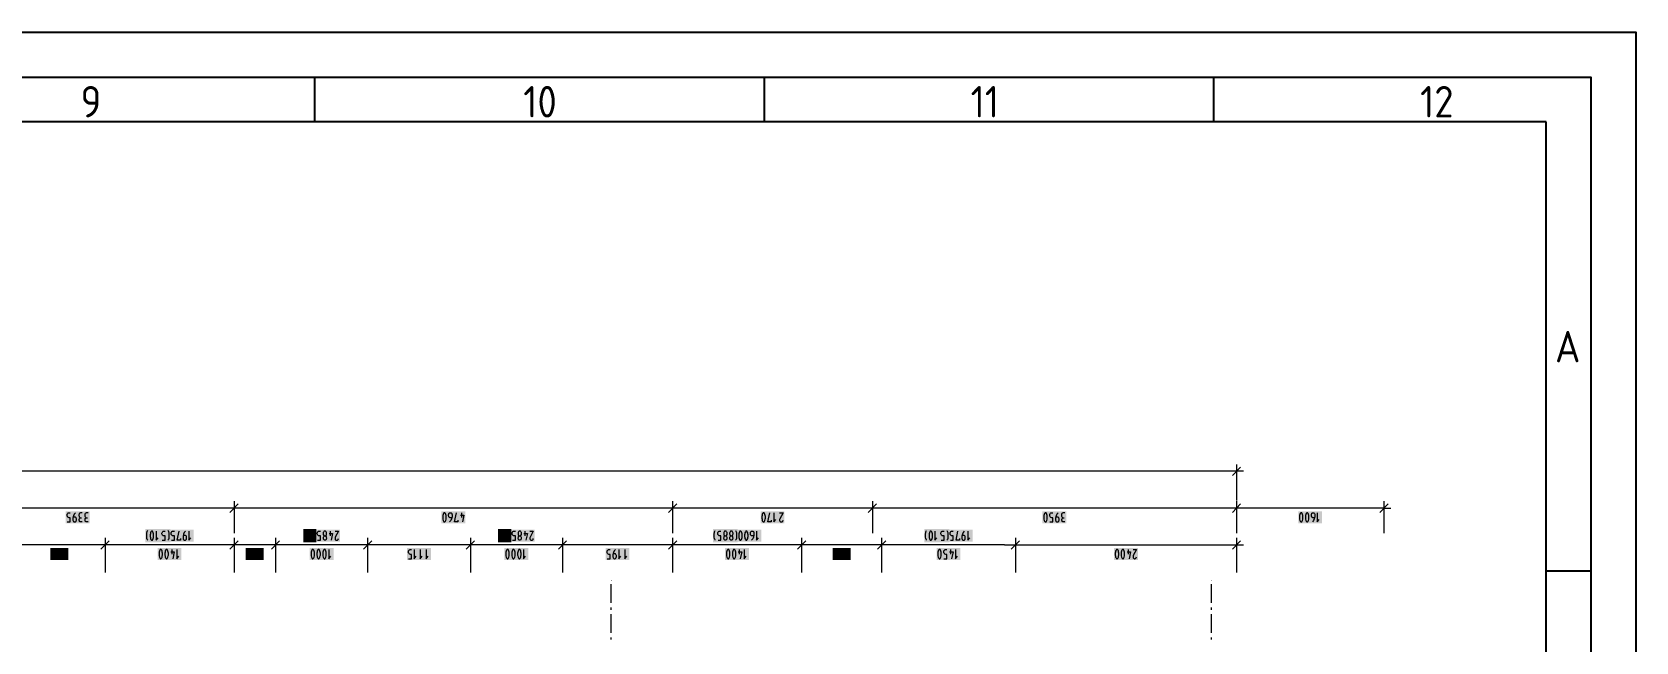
# Model space of a CAD drawing. Header units: millimetres. Extents: x 0 to 594, y 0 to 420.
# Drawn here: x 415.6 to 594, y 352.1 to 420 of the extents above; entities that cross this region are included whole.
import ezdxf

# ---------------------------------------------------------------- set-up
doc = ezdxf.new("R2010")
doc.units = ezdxf.units.MM
doc.header["$LTSCALE"] = 8
for name, color, linetype in [('035', 5, 'Continuous'), ('07', 7, 'Continuous'), ('PDF_Koty delkove', 7, 'Continuous'), ('PDF_Osy hlavni', 7, 'Continuous')]:
    doc.layers.add(name, color=color, linetype=linetype)
doc.styles.add('ISO Proportional', font='isocp.shx')

# ---------------------------------------------------------------- blocks, each defined once
blk = doc.blocks.new('IEC_border_a2')
at = {"layer": '035'}
for p, q in [((447, 415), (447, 410)), ((497, 415), (497, 410)), ((547, 415), (547, 410)), ((584, 410), (10, 410)), ((584, 10), (584, 410)), ((588.98, 360), (584, 360))]:
    blk.add_line(p, q, dxfattribs=at)
blk.add_lwpolyline([(0, 420), (594, 420), (594, 0), (0, 0)], close=True, dxfattribs=at)
at = {"layer": '07'}
blk.add_lwpolyline([(5, 415), (589, 415), (589, 5), (5, 5)], close=True, dxfattribs=at)
at = {"layer": '035', "style": 'ISO Proportional'}
for s, p in [('9', (420.96, 410.5)), ('10', (470.22, 410.5)), ('11', (519.99, 410.5)), ('12', (569.99, 410.5)), ('A', (585, 383.25))]:
    blk.add_text(s, height=3.5, dxfattribs=at).set_placement(p)

msp = doc.modelspace()

# ---------------------------------------------------------------- linework, layer by layer
at = {"layer": 'PDF_Koty delkove', "lineweight": 18}
for points in [[(550.02, 371.59), (549.1, 370.67)], [(549.56, 371.9), (549.56, 371.13), (549.56, 370.36)], [(549.56, 371.13), (258.3, 371.13), (257.65, 371.13), (252.79, 371.13)], [(550.33, 371.13), (549.56, 371.13), (549.56, 367.88)], [(438.04, 367.79), (438.04, 367.02), (438.04, 366.26)], [(486.83, 367.79), (486.83, 367.02), (486.83, 366.26)], [(509.05, 367.79), (509.05, 367.02), (509.05, 366.26)], [(549.56, 367.79), (549.56, 367.02), (549.56, 366.26)], [(565.96, 367.79), (565.96, 367.02), (565.96, 366.26)], [(565.96, 367.02), (549.56, 367.02), (512, 367.02), (509.05, 367.02), (486.83, 367.02), (438.04, 367.02), (403.24, 367.02), (371.46, 367.02), (330.26, 367.02), (298.49, 367.02), (280.45, 367.02), (258.3, 367.02), (252.79, 367.02)], [(419.49, 365.49), (419.82, 365.49), (419.82, 365.96), (419.68, 365.96), (419.58, 366), (419.53, 366.05), (419.48, 366.14), (419.46, 366.2), (419.46, 366.27), (419.48, 366.34), (419.5, 366.41), (419.54, 366.46), (419.6, 366.49), (419.68, 366.51), (419.82, 366.51)], [(420.39, 366.51), (420.25, 366.34), (420.17, 366.17), (420.12, 365.93), (420.12, 365.69), (420.13, 365.62), (420.16, 365.57), (420.19, 365.54), (420.23, 365.5), (420.28, 365.49), (420.34, 365.49), (420.39, 365.5), (420.43, 365.54), (420.46, 365.57), (420.49, 365.62), (420.5, 365.69), (420.5, 365.83), (420.49, 365.9), (420.46, 365.96), (420.39, 366.02), (420.34, 366.03), (420.15, 366.03)], [(421.13, 366.51), (420.94, 366.51), (420.87, 366.48), (420.82, 366.43), (420.79, 366.34), (420.78, 366.27), (420.78, 366.2), (420.79, 366.12), (420.82, 366.05), (420.87, 366), (420.97, 365.96)], [(421.13, 365.49), (420.97, 365.49), (420.91, 365.5), (420.86, 365.54), (420.83, 365.59), (420.8, 365.69), (420.8, 365.76), (420.83, 365.86), (420.88, 365.93), (420.97, 365.96), (421.08, 365.96)], [(421.79, 366.51), (421.6, 366.51), (421.53, 366.48), (421.47, 366.43), (421.45, 366.34), (421.43, 366.27), (421.43, 366.2), (421.45, 366.12), (421.47, 366.05), (421.53, 366), (421.62, 365.96)], [(421.79, 365.49), (421.62, 365.49), (421.57, 365.5), (421.51, 365.54), (421.49, 365.59), (421.46, 365.69), (421.46, 365.76), (421.49, 365.86), (421.54, 365.93), (421.62, 365.96), (421.73, 365.96)], [(438.5, 367.49), (437.58, 366.56)], [(438.04, 367.02), (438.04, 366.67)], [(438.04, 366.67), (438.04, 364.23)], [(461.3, 365.67), (461.34, 365.57), (461.39, 365.5), (461.42, 365.49), (461.47, 365.49), (461.5, 365.5), (461.56, 365.57), (461.6, 365.67), (461.62, 365.79), (461.64, 365.9), (461.64, 366.1), (461.62, 366.2), (461.6, 366.32), (461.56, 366.43), (461.5, 366.49), (461.47, 366.51), (461.42, 366.51), (461.39, 366.49), (461.34, 366.43), (461.3, 366.32), (461.27, 366.2), (461.26, 366.1)], [(461.26, 366.1), (461.26, 365.9), (461.27, 365.79), (461.3, 365.67)], [(462.27, 365.96), (462.08, 365.96), (462.02, 365.98), (461.98, 366.02), (461.95, 366.05), (461.93, 366.1), (461.91, 366.17), (461.91, 366.31), (461.93, 366.37), (461.95, 366.43), (461.98, 366.46), (462.02, 366.49), (462.08, 366.51), (462.13, 366.51), (462.19, 366.49), (462.23, 366.46), (462.25, 366.43), (462.28, 366.37), (462.3, 366.31), (462.3, 366.07), (462.24, 365.83), (462.16, 365.66), (462.02, 365.49)], [(462.95, 365.69), (462.95, 365.49), (462.57, 365.49), (462.79, 366.51)], [(463.23, 366.24), (463.61, 366.24), (463.44, 365.49)], [(463.34, 366.51), (463.34, 366)], [(487.29, 367.49), (486.37, 366.56)], [(486.83, 367.02), (486.83, 366.67), (486.83, 364.23)], [(496.9, 365.5), (496.93, 365.49), (496.98, 365.49), (497.01, 365.5), (497.06, 365.57), (497.1, 365.67), (497.13, 365.79), (497.15, 365.9), (497.15, 366.1), (497.13, 366.2), (497.1, 366.32), (497.06, 366.43), (497.01, 366.49), (496.98, 366.51), (496.93, 366.51), (496.9, 366.49), (496.84, 366.43), (496.8, 366.32), (496.78, 366.2), (496.76, 366.1)], [(496.76, 366.1), (496.76, 365.9), (496.78, 365.79), (496.8, 365.67), (496.84, 365.57), (496.9, 365.5)], [(497.8, 365.69), (497.8, 365.49), (497.42, 365.49), (497.64, 366.51)], [(498.08, 366.51), (498.08, 365.49), (498.3, 365.76)], [(498.73, 366.51), (499.12, 366.51), (498.76, 365.83), (498.73, 365.76), (498.73, 365.66), (498.76, 365.59), (498.8, 365.54), (498.84, 365.5), (498.9, 365.49), (498.95, 365.49), (499.01, 365.5), (499.05, 365.54), (499.09, 365.59), (499.12, 365.69)], [(509.51, 367.49), (508.59, 366.56)], [(509.05, 367.02), (509.05, 366.67), (509.05, 364.23)], [(528.81, 365.49), (529.14, 365.49), (529.14, 365.96), (529, 365.96), (528.91, 366), (528.85, 366.05), (528.8, 366.14), (528.78, 366.2), (528.78, 366.27), (528.8, 366.34), (528.83, 366.41), (528.87, 366.46)], [(528.87, 366.46), (528.92, 366.49), (529, 366.51), (529.14, 366.51)], [(529.71, 366.51), (529.58, 366.34), (529.5, 366.17), (529.44, 365.93), (529.44, 365.69), (529.46, 365.62), (529.48, 365.57), (529.51, 365.54), (529.55, 365.5), (529.61, 365.49), (529.66, 365.49), (529.71, 365.5), (529.76, 365.54), (529.78, 365.57), (529.81, 365.62), (529.82, 365.69), (529.82, 365.83), (529.81, 365.9), (529.78, 365.96), (529.71, 366.02), (529.66, 366.03), (529.47, 366.03)], [(530.45, 366.51), (530.26, 366.51), (530.19, 366.48), (530.14, 366.43), (530.11, 366.34), (530.1, 366.27), (530.1, 366.2), (530.11, 366.12), (530.14, 366.05), (530.19, 366), (530.29, 365.96)], [(530.23, 365.5), (530.18, 365.54), (530.15, 365.59), (530.13, 365.69), (530.13, 365.76), (530.15, 365.86), (530.21, 365.93), (530.29, 365.96), (530.4, 365.96)], [(550.02, 367.49), (549.1, 366.56)], [(549.56, 367.02), (549.56, 366.76), (549.56, 366.67), (549.56, 364.23)], [(558.25, 365.96), (558.06, 365.96), (558, 365.98), (557.96, 366.02), (557.93, 366.05), (557.91, 366.1), (557.89, 366.17), (557.89, 366.31), (557.91, 366.37), (557.93, 366.43), (557.96, 366.46), (558, 366.49), (558.06, 366.51), (558.11, 366.51), (558.17, 366.49), (558.21, 366.46), (558.23, 366.43), (558.26, 366.37), (558.28, 366.31), (558.28, 366.07), (558.22, 365.83), (558.14, 365.66), (558, 365.49)], [(558.55, 366.51), (558.55, 365.49), (558.77, 365.76)], [(566.42, 367.49), (565.5, 366.56)], [(565.96, 367.02), (565.96, 364.23)], [(565.96, 367.02), (566.73, 367.02)], [(428.44, 363.45), (428.41, 363.49), (428.37, 363.55), (428.34, 363.66), (428.33, 363.79), (428.33, 364.13), (428.34, 364.31), (428.36, 364.41), (428.38, 364.48), (428.44, 364.54)], [(428.71, 364.07), (428.71, 363.86), (428.73, 363.76), (428.75, 363.64), (428.79, 363.54), (428.85, 363.47), (428.88, 363.45), (428.93, 363.45), (428.96, 363.47), (429.01, 363.54), (429.05, 363.64), (429.08, 363.76), (429.09, 363.86), (429.09, 364.07), (429.08, 364.17), (429.05, 364.29), (429.01, 364.39), (428.96, 364.46), (428.93, 364.48), (428.88, 364.48), (428.85, 364.46), (428.79, 364.39)], [(428.79, 364.39), (428.75, 364.29), (428.73, 364.17), (428.71, 364.07)], [(429.37, 364.48), (429.37, 363.45), (429.59, 363.72)], [(430.05, 363.45), (430.38, 363.45), (430.38, 363.93), (430.24, 363.93), (430.15, 363.96), (430.09, 364.02), (430.04, 364.1), (430.02, 364.17), (430.02, 364.24), (430.04, 364.31), (430.06, 364.37), (430.11, 364.42), (430.16, 364.46), (430.24, 364.48), (430.38, 364.48)], [(430.68, 364.54), (430.73, 364.48), (430.76, 364.41), (430.78, 364.31), (430.79, 364.13), (430.79, 363.79), (430.78, 363.66), (430.75, 363.55), (430.71, 363.49), (430.68, 363.45)], [(431.07, 363.45), (431.4, 363.45), (431.4, 363.93), (431.26, 363.93), (431.17, 363.96), (431.11, 364.02), (431.06, 364.1), (431.05, 364.17), (431.05, 364.24), (431.06, 364.31), (431.09, 364.37)], [(431.09, 364.37), (431.13, 364.42), (431.18, 364.46), (431.26, 364.48), (431.4, 364.48)], [(432.08, 363.66), (432.08, 363.45), (431.7, 363.45), (431.92, 364.48)], [(432.63, 364.48), (432.49, 364.31), (432.41, 364.13), (432.36, 363.9), (432.36, 363.66), (432.37, 363.59), (432.4, 363.54), (432.43, 363.5), (432.47, 363.47), (432.52, 363.45), (432.58, 363.45), (432.63, 363.47), (432.67, 363.5), (432.7, 363.54), (432.73, 363.59), (432.74, 363.66), (432.74, 363.79), (432.73, 363.86), (432.7, 363.93), (432.63, 363.98), (432.58, 364), (432.38, 364)], [(433.01, 364.48), (433.01, 363.45), (433.23, 363.72)], [(446.01, 363.45), (445.98, 363.49), (445.94, 363.55), (445.91, 363.66), (445.9, 363.79), (445.9, 364.13), (445.91, 364.31), (445.92, 364.41), (445.95, 364.48), (446.01, 364.54)], [(446.66, 364.07), (446.65, 364.17), (446.62, 364.29), (446.58, 364.39), (446.53, 364.46), (446.5, 364.48), (446.44, 364.48), (446.42, 364.46), (446.36, 364.39), (446.32, 364.29), (446.29, 364.17), (446.28, 364.07)], [(446.28, 364.07), (446.28, 363.86), (446.29, 363.76), (446.32, 363.64), (446.36, 363.54), (446.42, 363.47), (446.44, 363.45), (446.5, 363.45), (446.53, 363.47), (446.58, 363.54), (446.62, 363.64), (446.65, 363.76), (446.66, 363.86), (446.66, 364.07)], [(446.94, 364.54), (446.99, 364.48), (447.02, 364.41), (447.03, 364.31), (447.05, 364.13), (447.05, 363.79), (447.03, 363.66), (447, 363.55), (446.96, 363.49), (446.94, 363.45)], [(447.33, 363.45), (447.66, 363.45), (447.66, 363.93), (447.52, 363.93), (447.42, 363.96), (447.37, 364.02), (447.32, 364.1), (447.3, 364.17), (447.3, 364.24), (447.32, 364.31), (447.34, 364.37), (447.38, 364.42), (447.44, 364.46), (447.52, 364.48), (447.66, 364.48)], [(448.61, 364.2), (449, 364.2), (448.83, 363.45)], [(448.72, 364.48), (448.72, 363.96)], [(449.27, 364.48), (449.65, 364.48), (449.3, 363.79), (449.27, 363.72), (449.27, 363.62), (449.3, 363.55), (449.34, 363.5), (449.38, 363.47), (449.43, 363.45), (449.49, 363.45), (449.54, 363.47), (449.58, 363.5), (449.62, 363.55), (449.65, 363.66)], [(467.69, 363.45), (467.66, 363.49), (467.62, 363.55), (467.59, 363.66), (467.58, 363.79), (467.58, 364.13), (467.59, 364.31), (467.6, 364.41), (467.63, 364.48), (467.69, 364.54)], [(467.96, 364.07), (467.96, 363.86), (467.97, 363.76), (468, 363.64), (468.04, 363.54), (468.09, 363.47), (468.12, 363.45), (468.18, 363.45), (468.2, 363.47), (468.26, 363.54), (468.3, 363.64), (468.33, 363.76), (468.34, 363.86), (468.34, 364.07), (468.33, 364.17), (468.3, 364.29), (468.26, 364.39), (468.2, 364.46), (468.18, 364.48), (468.12, 364.48), (468.09, 364.46), (468.04, 364.39), (468, 364.29), (467.97, 364.17), (467.96, 364.07)], [(468.61, 364.54), (468.67, 364.48), (468.7, 364.41), (468.71, 364.31), (468.72, 364.13), (468.72, 363.79), (468.71, 363.66), (468.68, 363.55), (468.64, 363.49), (468.61, 363.45)], [(469.01, 363.45), (469.34, 363.45), (469.34, 363.93), (469.2, 363.93), (469.1, 363.96), (469.05, 364.02), (468.99, 364.1), (468.98, 364.17), (468.98, 364.24), (468.99, 364.31), (469.02, 364.37), (469.06, 364.42), (469.12, 364.46), (469.2, 364.48), (469.34, 364.48)], [(470.29, 364.2), (470.68, 364.2), (470.51, 363.45)], [(470.4, 364.48), (470.4, 363.96)], [(470.95, 364.48), (471.33, 364.48), (470.98, 363.79), (470.95, 363.72), (470.95, 363.62), (470.98, 363.55), (471.02, 363.5), (471.06, 363.47), (471.11, 363.45), (471.17, 363.45), (471.22, 363.47), (471.26, 363.5), (471.3, 363.55), (471.33, 363.66)], [(491.58, 363.45), (491.55, 363.49), (491.51, 363.55), (491.48, 363.66), (491.47, 363.79), (491.47, 364.13), (491.48, 364.31), (491.5, 364.41), (491.52, 364.48), (491.58, 364.54)], [(491.88, 363.45), (492.21, 363.45), (492.21, 363.93), (492.07, 363.93), (491.97, 363.96), (491.92, 364.02), (491.87, 364.1), (491.85, 364.17), (491.85, 364.24), (491.87, 364.31), (491.89, 364.37), (491.93, 364.42), (491.99, 364.46), (492.07, 364.48), (492.21, 364.48)], [(493.55, 364.17), (493.55, 364.24), (493.53, 364.32), (493.49, 364.41), (493.44, 364.46), (493.38, 364.48), (493.33, 364.48), (493.27, 364.46), (493.22, 364.41), (493.18, 364.32), (493.16, 364.24)], [(493.16, 364.24), (493.16, 364.17), (493.18, 364.08), (493.22, 364), (493.27, 363.95), (493.3, 363.93), (493.41, 363.93), (493.44, 363.95), (493.49, 364), (493.53, 364.08), (493.55, 364.17)], [(493.82, 364.54), (493.87, 364.48), (493.9, 364.41), (493.92, 364.31), (493.93, 364.13), (493.93, 363.79), (493.92, 363.66), (493.89, 363.55), (493.85, 363.49), (493.82, 363.45)], [(494.84, 364.07), (494.84, 363.86), (494.86, 363.76), (494.88, 363.64), (494.92, 363.54), (494.98, 363.47), (495.01, 363.45), (495.06, 363.45), (495.09, 363.47), (495.14, 363.54), (495.18, 363.64), (495.21, 363.76), (495.22, 363.86), (495.22, 364.07), (495.21, 364.17), (495.18, 364.29), (495.14, 364.39), (495.09, 364.46), (495.06, 364.48), (495.01, 364.48), (494.98, 364.46), (494.92, 364.39), (494.88, 364.29), (494.86, 364.17), (494.84, 364.07)], [(495.85, 363.93), (495.66, 363.93), (495.61, 363.95), (495.57, 363.98), (495.54, 364.02), (495.51, 364.07), (495.5, 364.13), (495.5, 364.27), (495.51, 364.34), (495.54, 364.39), (495.57, 364.42), (495.61, 364.46), (495.66, 364.48), (495.72, 364.48), (495.77, 364.46), (495.81, 364.42), (495.84, 364.39), (495.87, 364.34), (495.88, 364.27), (495.88, 364.03), (495.83, 363.79), (495.74, 363.62), (495.61, 363.45)], [(496.15, 364.48), (496.15, 363.45), (496.37, 363.72)], [(515.09, 363.45), (515.07, 363.49), (515.02, 363.55), (515, 363.66), (514.98, 363.79), (514.98, 364.13), (515, 364.31), (515.01, 364.41), (515.04, 364.48), (515.09, 364.54)], [(516.02, 364.48), (516.02, 363.45), (516.24, 363.72)], [(516.71, 363.45), (517.03, 363.45), (517.03, 363.93), (516.9, 363.93), (516.8, 363.96), (516.75, 364.02), (516.69, 364.1), (516.68, 364.17), (516.68, 364.24), (516.69, 364.31)], [(516.69, 364.31), (516.72, 364.37), (516.76, 364.42), (516.81, 364.46), (516.9, 364.48), (517.03, 364.48)], [(517.33, 364.54), (517.39, 364.48), (517.42, 364.41), (517.43, 364.31), (517.44, 364.13), (517.44, 363.79), (517.43, 363.66), (517.4, 363.55), (517.36, 363.49), (517.33, 363.45)], [(517.73, 363.45), (518.05, 363.45), (518.05, 363.93), (517.92, 363.93), (517.82, 363.96), (517.77, 364.02), (517.71, 364.1), (517.7, 364.17), (517.7, 364.24), (517.71, 364.31), (517.74, 364.37), (517.78, 364.42), (517.84, 364.46), (517.92, 364.48), (518.05, 364.48)], [(518.74, 363.66), (518.74, 363.45), (518.36, 363.45), (518.57, 364.48)], [(519.28, 364.48), (519.15, 364.31), (519.07, 364.13), (519.01, 363.9), (519.01, 363.66), (519.03, 363.59), (519.05, 363.54)], [(519.67, 364.48), (519.67, 363.45), (519.89, 363.72)], [(530.45, 365.49), (530.29, 365.49), (530.23, 365.5)], [(523.77, 362.94), (519.05, 362.94), (518.97, 362.94), (515.51, 362.94), (515.31, 362.94), (513.07, 362.94), (510.08, 362.94), (509.05, 362.94), (508.64, 362.94), (503.6, 362.94), (503.01, 362.94), (501.18, 362.94), (501.07, 362.94), (500.39, 362.94), (495.11, 362.94), (494.23, 362.94), (492.29, 362.94), (491.32, 362.94), (487.14, 362.94), (486.83, 362.94), (486, 362.94), (480.28, 362.94), (478.91, 362.94), (474.58, 362.94), (464.33, 362.94), (452.9, 362.94), (442.65, 362.94), (438.04, 362.94), (423.69, 362.94), (413.49, 362.94)], [(417.77, 361.4), (418.1, 361.4), (418.1, 361.88), (417.96, 361.88), (417.86, 361.91), (417.81, 361.97), (417.75, 362.05), (417.74, 362.12), (417.74, 362.19), (417.75, 362.26), (417.78, 362.32), (417.82, 362.37), (417.88, 362.41), (417.96, 362.43), (418.1, 362.43)], [(418.67, 362.43), (418.53, 362.26), (418.45, 362.08), (418.4, 361.85), (418.4, 361.61), (418.41, 361.54), (418.44, 361.49), (418.46, 361.45), (418.51, 361.42), (418.56, 361.4), (418.62, 361.4), (418.67, 361.42), (418.71, 361.45), (418.74, 361.49), (418.77, 361.54), (418.78, 361.61), (418.78, 361.74), (418.77, 361.81)], [(419.33, 362.43), (419.19, 362.26), (419.11, 362.08), (419.05, 361.85), (419.05, 361.61), (419.07, 361.54), (419.09, 361.49), (419.12, 361.45), (419.16, 361.42), (419.22, 361.4), (419.27, 361.4), (419.33, 361.42), (419.37, 361.45), (419.4, 361.49), (419.42, 361.54), (419.44, 361.61), (419.44, 361.74), (419.42, 361.81), (419.4, 361.88), (419.33, 361.93), (419.27, 361.95), (419.08, 361.95)], [(424.15, 363.4), (423.23, 362.48)], [(423.69, 363.71), (423.69, 362.94), (423.69, 362.17)], [(423.69, 362.94), (423.69, 362.58), (423.69, 359.86)], [(430.03, 361.59), (430.05, 361.71), (430.07, 361.81), (430.07, 362.02), (430.05, 362.12), (430.03, 362.24), (429.99, 362.34), (429.93, 362.41), (429.9, 362.43), (429.85, 362.43), (429.82, 362.41), (429.77, 362.34), (429.73, 362.24), (429.7, 362.12), (429.69, 362.02)], [(431.11, 362.43), (431.11, 361.91)], [(431.66, 362.43), (431.66, 361.4), (431.88, 361.67)], [(438.5, 363.4), (437.58, 362.48)], [(438.04, 363.71), (438.04, 362.94), (438.04, 362.17)], [(438.04, 362.94), (438.04, 362.58), (438.04, 359.86)], [(439.88, 362.02), (439.86, 362.12), (439.84, 362.24), (439.8, 362.34), (439.74, 362.41), (439.71, 362.43), (439.66, 362.43), (439.63, 362.41), (439.58, 362.34), (439.54, 362.24), (439.51, 362.12), (439.5, 362.02)], [(440.18, 361.4), (440.51, 361.4), (440.51, 361.88), (440.37, 361.88), (440.28, 361.91), (440.22, 361.97), (440.17, 362.05), (440.15, 362.12), (440.15, 362.19), (440.17, 362.26), (440.19, 362.32), (440.23, 362.37), (440.29, 362.41), (440.37, 362.43), (440.51, 362.43)], [(440.92, 362.43), (440.92, 361.91)], [(443.11, 363.4), (442.19, 362.48)], [(442.65, 363.71), (442.65, 362.94), (442.65, 362.17)], [(442.65, 362.94), (442.65, 362.58), (442.65, 359.86)], [(446.94, 362.24), (446.9, 362.34), (446.84, 362.41), (446.82, 362.43), (446.76, 362.43), (446.73, 362.41), (446.68, 362.34), (446.64, 362.24), (446.61, 362.12), (446.6, 362.02)], [(446.6, 362.02), (446.6, 361.81), (446.61, 361.71), (446.64, 361.59), (446.68, 361.49), (446.73, 361.42), (446.76, 361.4), (446.82, 361.4), (446.84, 361.42), (446.9, 361.49), (446.94, 361.59), (446.97, 361.71), (446.98, 361.81), (446.98, 362.02), (446.97, 362.12), (446.94, 362.24)], [(448.3, 362.02), (448.28, 362.12), (448.25, 362.24), (448.21, 362.34), (448.16, 362.41), (448.13, 362.43), (448.08, 362.43), (448.05, 362.41), (447.99, 362.34), (447.95, 362.24), (447.93, 362.12), (447.91, 362.02)], [(448.31, 363.66), (448.3, 363.59), (448.27, 363.52), (448.22, 363.47), (448.18, 363.45), (448.12, 363.45), (448.08, 363.47), (448.03, 363.52), (448, 363.59), (447.98, 363.66), (447.98, 363.72), (448, 363.79), (448.03, 363.86), (448.07, 363.91), (448.09, 363.93)], [(448.2, 363.93), (448.23, 363.91), (448.27, 363.86), (448.3, 363.79), (448.31, 363.72), (448.31, 363.66)], [(448.57, 362.43), (448.57, 361.4), (448.79, 361.67)], [(453.36, 363.4), (452.44, 362.48)], [(452.9, 363.71), (452.9, 362.94), (452.9, 362.17)], [(452.9, 362.94), (452.9, 362.58), (452.9, 359.86)], [(457.46, 361.4), (457.79, 361.4), (457.79, 361.88), (457.66, 361.88), (457.56, 361.91), (457.51, 361.97), (457.45, 362.05), (457.44, 362.12), (457.44, 362.19), (457.45, 362.26), (457.48, 362.32), (457.52, 362.37), (457.57, 362.41), (457.66, 362.43), (457.79, 362.43)], [(458.09, 362.43), (458.09, 361.4), (458.31, 361.67)], [(458.75, 362.43), (458.75, 361.4), (458.97, 361.67)], [(459.41, 362.43), (459.41, 361.4), (459.63, 361.67)], [(464.79, 363.4), (463.87, 362.48)], [(464.33, 363.71), (464.33, 362.94), (464.33, 362.17)], [(464.33, 362.94), (464.33, 362.58), (464.33, 359.86)], [(468.28, 362.02), (468.28, 361.81), (468.29, 361.71), (468.32, 361.59), (468.36, 361.49), (468.41, 361.42), (468.44, 361.4), (468.49, 361.4), (468.52, 361.42), (468.58, 361.49), (468.62, 361.59), (468.65, 361.71), (468.66, 361.81), (468.66, 362.02), (468.65, 362.12), (468.62, 362.24), (468.58, 362.34), (468.52, 362.41), (468.49, 362.43), (468.44, 362.43), (468.41, 362.41)], [(468.41, 362.41), (468.36, 362.34), (468.32, 362.24), (468.29, 362.12), (468.28, 362.02)], [(469.59, 362.02), (469.59, 361.81), (469.6, 361.71), (469.63, 361.59), (469.67, 361.49), (469.73, 361.42), (469.75, 361.4), (469.81, 361.4), (469.84, 361.42), (469.89, 361.49), (469.93, 361.59), (469.96, 361.71), (469.97, 361.81), (469.97, 362.02), (469.96, 362.12), (469.93, 362.24), (469.89, 362.34), (469.84, 362.41), (469.81, 362.43)], [(469.81, 362.43), (469.75, 362.43), (469.73, 362.41), (469.67, 362.34), (469.63, 362.24), (469.6, 362.12), (469.59, 362.02)], [(469.8, 363.45), (469.76, 363.47), (469.7, 363.52), (469.68, 363.59), (469.66, 363.66), (469.66, 363.72), (469.68, 363.79), (469.7, 363.86), (469.75, 363.91), (469.77, 363.93)], [(469.88, 363.93), (469.91, 363.91), (469.95, 363.86), (469.98, 363.79), (469.99, 363.72), (469.99, 363.66), (469.98, 363.59), (469.95, 363.52), (469.9, 363.47), (469.85, 363.45), (469.8, 363.45)], [(470.25, 362.43), (470.25, 361.4), (470.47, 361.67)], [(475.04, 363.4), (474.12, 362.48)], [(474.58, 363.71), (474.58, 362.94), (474.58, 362.17)], [(474.58, 362.94), (474.58, 362.58), (474.58, 359.86)], [(479.55, 361.4), (479.88, 361.4), (479.88, 361.88), (479.74, 361.88), (479.65, 361.91), (479.59, 361.97), (479.54, 362.05), (479.53, 362.12), (479.53, 362.19), (479.54, 362.26), (479.57, 362.32), (479.61, 362.37), (479.66, 362.41), (479.74, 362.43), (479.88, 362.43)], [(480.46, 362.43), (480.32, 362.26), (480.24, 362.08), (480.18, 361.85), (480.18, 361.61), (480.2, 361.54)], [(480.84, 362.43), (480.84, 361.4), (481.06, 361.67)], [(481.5, 362.43), (481.5, 361.4), (481.72, 361.67)], [(487.29, 363.4), (486.37, 362.48)], [(486.83, 363.71), (486.83, 362.94), (486.83, 362.17)], [(486.83, 362.94), (486.83, 362.58), (486.83, 359.86)], [(492.78, 363.91), (492.82, 363.86), (492.85, 363.79), (492.86, 363.72), (492.86, 363.66), (492.85, 363.59), (492.82, 363.52), (492.77, 363.47), (492.73, 363.45), (492.67, 363.45), (492.63, 363.47), (492.58, 363.52), (492.55, 363.59), (492.53, 363.66), (492.53, 363.72), (492.55, 363.79), (492.58, 363.86), (492.62, 363.91), (492.64, 363.93)], [(492.75, 363.93), (492.78, 363.91)], [(493.17, 362.24), (493.13, 362.34), (493.07, 362.41), (493.04, 362.43), (492.99, 362.43), (492.96, 362.41), (492.91, 362.34), (492.87, 362.24), (492.84, 362.12), (492.83, 362.02)], [(492.83, 362.02), (492.83, 361.81), (492.84, 361.71), (492.87, 361.59), (492.91, 361.49), (492.96, 361.42), (492.99, 361.4), (493.04, 361.4), (493.07, 361.42), (493.13, 361.49), (493.17, 361.59), (493.19, 361.71), (493.21, 361.81), (493.21, 362.02), (493.19, 362.12), (493.17, 362.24)], [(493.41, 363.93), (493.44, 363.91), (493.48, 363.86), (493.5, 363.79), (493.52, 363.72), (493.52, 363.66), (493.5, 363.59), (493.48, 363.52), (493.42, 363.47), (493.38, 363.45), (493.33, 363.45), (493.29, 363.47), (493.23, 363.52), (493.2, 363.59), (493.19, 363.66), (493.19, 363.72), (493.2, 363.79), (493.23, 363.86), (493.27, 363.91), (493.3, 363.93)], [(494.25, 362.43), (494.25, 361.91)], [(494.8, 362.43), (494.8, 361.4), (495.01, 361.67)], [(501.64, 363.4), (500.72, 362.48)], [(501.18, 363.71), (501.18, 362.94), (501.18, 362.17)], [(501.18, 362.94), (501.18, 362.91), (501.18, 362.91), (501.18, 362.87), (501.18, 362.87), (501.18, 362.58), (501.18, 359.86)], [(504.78, 362.02), (504.78, 361.81), (504.79, 361.71), (504.82, 361.59), (504.86, 361.49), (504.92, 361.42), (504.94, 361.4), (505, 361.4), (505.03, 361.42), (505.08, 361.49), (505.12, 361.59), (505.15, 361.71), (505.16, 361.81), (505.16, 362.02), (505.15, 362.12), (505.12, 362.24), (505.08, 362.34), (505.03, 362.41), (505, 362.43)], [(505, 362.43), (504.94, 362.43), (504.92, 362.41), (504.86, 362.34), (504.82, 362.24), (504.79, 362.12), (504.78, 362.02)], [(505.82, 361.61), (505.82, 361.4), (505.44, 361.4), (505.65, 362.43)], [(506.48, 362.12), (506.48, 362.19), (506.46, 362.27), (506.42, 362.36), (506.37, 362.41), (506.31, 362.43), (506.26, 362.43), (506.2, 362.41), (506.15, 362.36), (506.11, 362.27), (506.09, 362.19)], [(510.54, 363.4), (509.62, 362.48)], [(510.08, 363.71), (510.08, 362.94), (510.08, 362.17)], [(510.08, 362.94), (510.08, 362.93), (510.08, 362.92), (510.08, 362.88), (510.08, 362.87), (510.08, 362.86), (510.08, 362.86), (510.08, 362.83), (510.08, 362.83), (510.08, 362.8), (510.08, 362.8), (510.08, 362.58), (510.08, 359.86)], [(517.02, 361.4), (517.35, 361.4), (517.35, 361.88), (517.22, 361.88), (517.12, 361.91), (517.07, 361.97), (517.01, 362.05), (517, 362.12), (517, 362.19), (517.01, 362.26), (517.04, 362.32), (517.08, 362.37), (517.13, 362.41), (517.22, 362.43), (517.35, 362.43)], [(517.76, 362.43), (517.76, 361.91)], [(518.31, 362.43), (518.31, 361.4), (518.53, 361.67)], [(519.05, 363.54), (519.08, 363.5), (519.12, 363.47), (519.18, 363.45), (519.23, 363.45), (519.28, 363.47), (519.33, 363.5), (519.35, 363.54), (519.38, 363.59), (519.39, 363.66), (519.39, 363.79), (519.38, 363.86), (519.35, 363.93), (519.28, 363.98), (519.23, 364), (519.04, 364)], [(523.77, 362.94), (523.85, 362.94), (524.96, 362.94), (529.26, 362.94), (529.52, 362.94), (534.38, 362.94), (534.81, 362.94), (549.56, 362.94), (550.33, 362.94)], [(525.42, 363.4), (524.5, 362.48)], [(524.96, 363.71), (524.96, 362.94), (524.96, 362.17)], [(524.96, 362.94), (524.96, 362.9), (524.96, 362.9), (524.96, 362.85), (524.96, 362.85), (524.96, 362.82), (524.96, 362.79), (524.96, 362.79), (524.96, 362.76), (524.96, 362.76), (524.96, 362.75), (524.96, 362.74), (524.96, 362.72), (524.96, 362.72), (524.96, 362.72), (524.96, 362.71), (524.96, 362.7), (524.96, 362.7), (524.96, 362.69), (524.96, 362.69), (524.96, 362.58)], [(524.96, 362.58), (524.96, 359.86)], [(537.5, 362.43), (537.5, 361.91)], [(538.05, 362.43), (538.43, 362.43), (538.08, 361.74), (538.05, 361.67), (538.05, 361.57), (538.08, 361.5), (538.12, 361.45), (538.16, 361.42), (538.21, 361.4), (538.27, 361.4), (538.32, 361.42), (538.37, 361.45), (538.41, 361.5), (538.43, 361.61)], [(550.02, 363.4), (549.1, 362.48)], [(549.56, 363.71), (549.56, 362.94), (549.56, 362.17)], [(549.56, 362.94), (549.56, 359.86)], [(418.77, 361.81), (418.74, 361.88), (418.67, 361.93), (418.62, 361.95), (418.42, 361.95)], [(429.69, 362.02), (429.69, 361.81), (429.7, 361.71), (429.73, 361.59), (429.77, 361.49), (429.82, 361.42), (429.85, 361.4), (429.9, 361.4), (429.93, 361.42), (429.99, 361.49), (430.03, 361.59)], [(431, 362.15), (431.38, 362.15), (431.22, 361.4)], [(439.5, 362.02), (439.5, 361.81), (439.51, 361.71), (439.54, 361.59), (439.58, 361.49), (439.63, 361.42), (439.66, 361.4), (439.71, 361.4), (439.74, 361.42), (439.8, 361.49), (439.84, 361.59), (439.86, 361.71), (439.88, 361.81), (439.88, 362.02)], [(440.81, 362.15), (441.19, 362.15), (441.03, 361.4)], [(447.91, 362.02), (447.91, 361.81), (447.93, 361.71), (447.95, 361.59), (447.99, 361.49), (448.05, 361.42), (448.08, 361.4), (448.13, 361.4), (448.16, 361.42), (448.21, 361.49), (448.25, 361.59), (448.28, 361.71), (448.3, 361.81), (448.3, 362.02)], [(480.2, 361.54), (480.22, 361.49), (480.25, 361.45), (480.29, 361.42), (480.35, 361.4), (480.4, 361.4), (480.46, 361.42), (480.5, 361.45), (480.52, 361.49), (480.55, 361.54), (480.57, 361.61), (480.57, 361.74), (480.55, 361.81), (480.52, 361.88), (480.46, 361.93), (480.4, 361.95), (480.21, 361.95)], [(494.14, 362.15), (494.52, 362.15), (494.36, 361.4)], [(506.09, 362.19), (506.09, 362.12), (506.11, 362.03), (506.15, 361.95), (506.2, 361.9), (506.23, 361.88), (506.34, 361.88), (506.37, 361.9), (506.42, 361.95), (506.46, 362.03), (506.48, 362.12)], [(506.34, 361.88), (506.37, 361.86), (506.41, 361.81), (506.43, 361.74), (506.45, 361.67), (506.45, 361.61), (506.43, 361.54), (506.41, 361.47), (506.35, 361.42), (506.31, 361.4), (506.26, 361.4), (506.22, 361.42), (506.16, 361.47), (506.13, 361.54), (506.12, 361.61), (506.12, 361.67), (506.13, 361.74), (506.16, 361.81), (506.2, 361.86), (506.23, 361.88)], [(517.65, 362.15), (518.04, 362.15), (517.87, 361.4)], [(537.39, 362.15), (537.78, 362.15)], [(537.78, 362.15), (537.61, 361.4)]]:
    msp.add_lwpolyline(points, dxfattribs=at)
for points in [[(528.13, 366.1), (528.13, 365.9), (528.14, 365.79), (528.17, 365.67), (528.21, 365.57), (528.26, 365.5), (528.29, 365.49), (528.35, 365.49), (528.37, 365.5), (528.43, 365.57), (528.47, 365.67), (528.5, 365.79), (528.51, 365.9), (528.51, 366.1), (528.5, 366.2), (528.47, 366.32), (528.43, 366.43), (528.37, 366.49), (528.35, 366.51), (528.29, 366.51), (528.26, 366.49), (528.21, 366.43), (528.17, 366.32), (528.14, 366.2)], [(556.58, 366.1), (556.58, 365.9), (556.59, 365.79), (556.62, 365.67), (556.66, 365.57), (556.72, 365.5), (556.74, 365.49), (556.8, 365.49), (556.83, 365.5), (556.88, 365.57), (556.92, 365.67), (556.95, 365.79), (556.96, 365.9), (556.96, 366.1), (556.95, 366.2), (556.92, 366.32), (556.88, 366.43), (556.83, 366.49), (556.8, 366.51), (556.74, 366.51), (556.72, 366.49), (556.66, 366.43), (556.62, 366.32), (556.59, 366.2)], [(557.24, 366.1), (557.24, 365.9), (557.25, 365.79), (557.28, 365.67), (557.32, 365.57), (557.37, 365.5), (557.4, 365.49), (557.45, 365.49), (557.48, 365.5), (557.54, 365.57), (557.58, 365.67), (557.61, 365.79), (557.62, 365.9), (557.62, 366.1), (557.61, 366.2), (557.58, 366.32), (557.54, 366.43), (557.48, 366.49), (557.45, 366.51), (557.4, 366.51), (557.37, 366.49), (557.32, 366.43), (557.28, 366.32), (557.25, 366.2)], [(447.96, 364.24), (447.96, 364.17), (447.97, 364.08), (448.01, 364), (448.07, 363.95), (448.09, 363.93), (448.2, 363.93), (448.23, 363.95), (448.29, 364), (448.33, 364.08), (448.34, 364.17), (448.34, 364.24), (448.33, 364.32), (448.29, 364.41), (448.23, 364.46), (448.18, 364.48), (448.12, 364.48), (448.07, 364.46), (448.01, 364.41), (447.97, 364.32)], [(469.64, 364.24), (469.64, 364.17), (469.65, 364.08), (469.69, 364), (469.75, 363.95), (469.77, 363.93), (469.88, 363.93), (469.91, 363.95), (469.96, 364), (470.01, 364.08), (470.02, 364.17), (470.02, 364.24), (470.01, 364.32), (469.96, 364.41), (469.91, 364.46), (469.85, 364.48), (469.8, 364.48), (469.75, 364.46), (469.69, 364.41), (469.65, 364.32)], [(492.51, 364.24), (492.51, 364.17), (492.52, 364.08), (492.56, 364), (492.62, 363.95), (492.64, 363.93), (492.75, 363.93), (492.78, 363.95), (492.84, 364), (492.88, 364.08), (492.89, 364.17), (492.89, 364.24), (492.88, 364.32), (492.84, 364.41), (492.78, 364.46), (492.73, 364.48), (492.67, 364.48), (492.62, 364.46), (492.56, 364.41), (492.52, 364.32)], [(494.19, 364.07), (494.19, 363.86), (494.2, 363.76), (494.23, 363.64), (494.27, 363.54), (494.32, 363.47), (494.35, 363.45), (494.4, 363.45), (494.43, 363.47), (494.49, 363.54), (494.53, 363.64), (494.55, 363.76), (494.57, 363.86), (494.57, 364.07), (494.55, 364.17), (494.53, 364.29), (494.49, 364.39), (494.43, 364.46), (494.4, 364.48), (494.35, 364.48), (494.32, 364.46), (494.27, 364.39), (494.23, 364.29), (494.2, 364.17)], [(515.37, 364.07), (515.37, 363.86), (515.38, 363.76), (515.41, 363.64), (515.45, 363.54), (515.5, 363.47), (515.53, 363.45), (515.58, 363.45), (515.61, 363.47), (515.67, 363.54), (515.71, 363.64), (515.74, 363.76), (515.75, 363.86), (515.75, 364.07), (515.74, 364.17), (515.71, 364.29), (515.67, 364.39), (515.61, 364.46), (515.58, 364.48), (515.53, 364.48), (515.5, 364.46), (515.45, 364.39), (515.41, 364.29), (515.38, 364.17)], [(430.34, 362.02), (430.34, 361.81), (430.36, 361.71), (430.38, 361.59), (430.42, 361.49), (430.48, 361.42), (430.51, 361.4), (430.56, 361.4), (430.59, 361.42), (430.64, 361.49), (430.68, 361.59), (430.71, 361.71), (430.73, 361.81), (430.73, 362.02), (430.71, 362.12), (430.68, 362.24), (430.64, 362.34), (430.59, 362.41), (430.56, 362.43), (430.51, 362.43), (430.48, 362.41), (430.42, 362.34), (430.38, 362.24), (430.36, 362.12)], [(447.25, 362.02), (447.25, 361.81), (447.27, 361.71), (447.3, 361.59), (447.34, 361.49), (447.39, 361.42), (447.42, 361.4), (447.47, 361.4), (447.5, 361.42), (447.56, 361.49), (447.6, 361.59), (447.62, 361.71), (447.64, 361.81), (447.64, 362.02), (447.62, 362.12), (447.6, 362.24), (447.56, 362.34), (447.5, 362.41), (447.47, 362.43), (447.42, 362.43), (447.39, 362.41), (447.34, 362.34), (447.3, 362.24), (447.27, 362.12)], [(468.93, 362.02), (468.93, 361.81), (468.95, 361.71), (468.97, 361.59), (469.02, 361.49), (469.07, 361.42), (469.1, 361.4), (469.15, 361.4), (469.18, 361.42), (469.23, 361.49), (469.28, 361.59), (469.3, 361.71), (469.32, 361.81), (469.32, 362.02), (469.3, 362.12), (469.28, 362.24), (469.23, 362.34), (469.18, 362.41), (469.15, 362.43), (469.1, 362.43), (469.07, 362.41), (469.02, 362.34), (468.97, 362.24), (468.95, 362.12)], [(493.48, 362.02), (493.48, 361.81), (493.5, 361.71), (493.52, 361.59), (493.56, 361.49), (493.62, 361.42), (493.65, 361.4), (493.7, 361.4), (493.73, 361.42), (493.78, 361.49), (493.82, 361.59), (493.85, 361.71), (493.87, 361.81), (493.87, 362.02), (493.85, 362.12), (493.82, 362.24), (493.78, 362.34), (493.73, 362.41), (493.7, 362.43), (493.65, 362.43), (493.62, 362.41), (493.56, 362.34), (493.52, 362.24), (493.5, 362.12)], [(516.34, 362.02), (516.34, 361.81), (516.35, 361.71), (516.38, 361.59), (516.42, 361.49), (516.48, 361.42), (516.5, 361.4), (516.56, 361.4), (516.59, 361.42), (516.64, 361.49), (516.68, 361.59), (516.71, 361.71), (516.72, 361.81), (516.72, 362.02), (516.71, 362.12), (516.68, 362.24), (516.64, 362.34), (516.59, 362.41), (516.56, 362.43), (516.5, 362.43), (516.48, 362.41), (516.42, 362.34), (516.38, 362.24), (516.35, 362.12)], [(536.08, 362.02), (536.08, 361.81), (536.09, 361.71), (536.12, 361.59), (536.16, 361.49), (536.22, 361.42), (536.24, 361.4), (536.3, 361.4), (536.33, 361.42), (536.38, 361.49), (536.42, 361.59), (536.45, 361.71), (536.46, 361.81), (536.46, 362.02), (536.45, 362.12), (536.42, 362.24), (536.38, 362.34), (536.33, 362.41), (536.3, 362.43), (536.24, 362.43), (536.22, 362.41), (536.16, 362.34), (536.12, 362.24), (536.09, 362.12)], [(536.74, 362.02), (536.74, 361.81), (536.75, 361.71), (536.78, 361.59), (536.82, 361.49), (536.87, 361.42), (536.9, 361.4), (536.95, 361.4), (536.98, 361.42), (537.04, 361.49), (537.08, 361.59), (537.11, 361.71), (537.12, 361.81), (537.12, 362.02), (537.11, 362.12), (537.08, 362.24), (537.04, 362.34), (536.98, 362.41), (536.95, 362.43), (536.9, 362.43), (536.87, 362.41), (536.82, 362.34), (536.78, 362.24), (536.75, 362.12)]]:
    msp.add_lwpolyline(points, close=True, dxfattribs=at)
at = {"layer": 'PDF_Koty delkove', "color": 7, "lineweight": 18, "true_color": 0xffffff, "transparency": 33554559}
for points in [[(421.97, 366.67), (419.31, 366.67), (421.97, 365.33), (419.31, 365.33)], [(463.76, 366.67), (461.1, 366.67), (463.76, 365.33), (461.1, 365.33)], [(499.27, 366.67), (496.61, 366.67), (499.27, 365.33), (496.61, 365.33)], [(530.64, 366.67), (527.97, 366.67), (530.64, 365.33), (527.97, 365.33)], [(559.09, 366.67), (556.43, 366.67), (559.09, 365.33), (556.43, 365.33)], [(430.94, 364.7), (428.18, 364.7), (430.94, 363.23), (428.18, 363.23)], [(433.55, 364.63), (430.89, 364.63), (433.55, 363.3), (430.89, 363.3)], [(447.2, 364.7), (445.74, 364.7), (447.2, 363.23), (445.74, 363.23)], [(449.81, 364.63), (447.15, 364.63), (449.81, 363.3), (447.15, 363.3)], [(468.88, 364.7), (467.42, 364.7), (468.88, 363.23), (467.42, 363.23)], [(471.48, 364.63), (468.83, 364.63), (471.48, 363.3), (468.83, 363.3)], [(494.08, 364.7), (491.32, 364.7), (494.08, 363.23), (491.32, 363.23)], [(496.69, 364.63), (494.03, 364.63), (496.69, 363.3), (494.03, 363.3)], [(517.6, 364.7), (514.83, 364.7), (517.6, 363.23), (514.83, 363.23)], [(520.2, 364.63), (517.55, 364.63), (520.2, 363.3), (517.55, 363.3)], [(419.59, 362.58), (417.59, 362.58), (419.59, 361.25), (417.59, 361.25)], [(432.19, 362.58), (429.53, 362.58), (432.19, 361.25), (429.53, 361.25)], [(441.35, 362.58), (439.34, 362.58), (441.35, 361.25), (439.34, 361.25)], [(449.11, 362.58), (446.44, 362.58), (449.11, 361.25), (446.44, 361.25)], [(459.95, 362.58), (457.28, 362.58), (459.95, 361.25), (457.28, 361.25)], [(470.78, 362.58), (468.12, 362.58), (470.78, 361.25), (468.12, 361.25)], [(482.03, 362.58), (479.37, 362.58), (482.03, 361.25), (479.37, 361.25)], [(495.33, 362.58), (492.67, 362.58), (495.33, 361.25), (492.67, 361.25)], [(506.63, 362.58), (504.63, 362.58), (506.63, 361.25), (504.63, 361.25)], [(518.85, 362.58), (516.19, 362.58), (518.85, 361.25), (516.19, 361.25)], [(538.59, 362.58), (535.93, 362.58), (538.59, 361.25), (535.93, 361.25)]]:
    msp.add_solid(points, dxfattribs=at)
at = {"layer": 'PDF_Osy hlavni', "lineweight": 18}
for points in [[(480.01, 356.5), (480.01, 358.55)], [(546.79, 356.5), (546.79, 358.55)], [(480.01, 355.73), (480.01, 355.99)], [(480.01, 353.17), (480.01, 355.22)], [(546.79, 355.73), (546.79, 355.99)], [(546.79, 353.17), (546.79, 355.22)], [(480.01, 352.4), (480.01, 352.65)], [(546.79, 352.4), (546.79, 352.65)]]:
    msp.add_lwpolyline(points, dxfattribs=at)
at = {"layer": 'PDF_Osy hlavni', "lineweight": 18, "transparency": 33554559}
for points in [[(480.01, 358.95), (479.97, 359), (480.06, 359), (480.01, 359.04)], [(546.79, 358.95), (546.74, 359), (546.84, 359), (546.79, 359.04)]]:
    msp.add_solid(points, dxfattribs=at)

# ---------------------------------------------------------------- block references
msp.add_blockref('IEC_border_a2', (0, 0))

doc.saveas('drawing.dxf')
